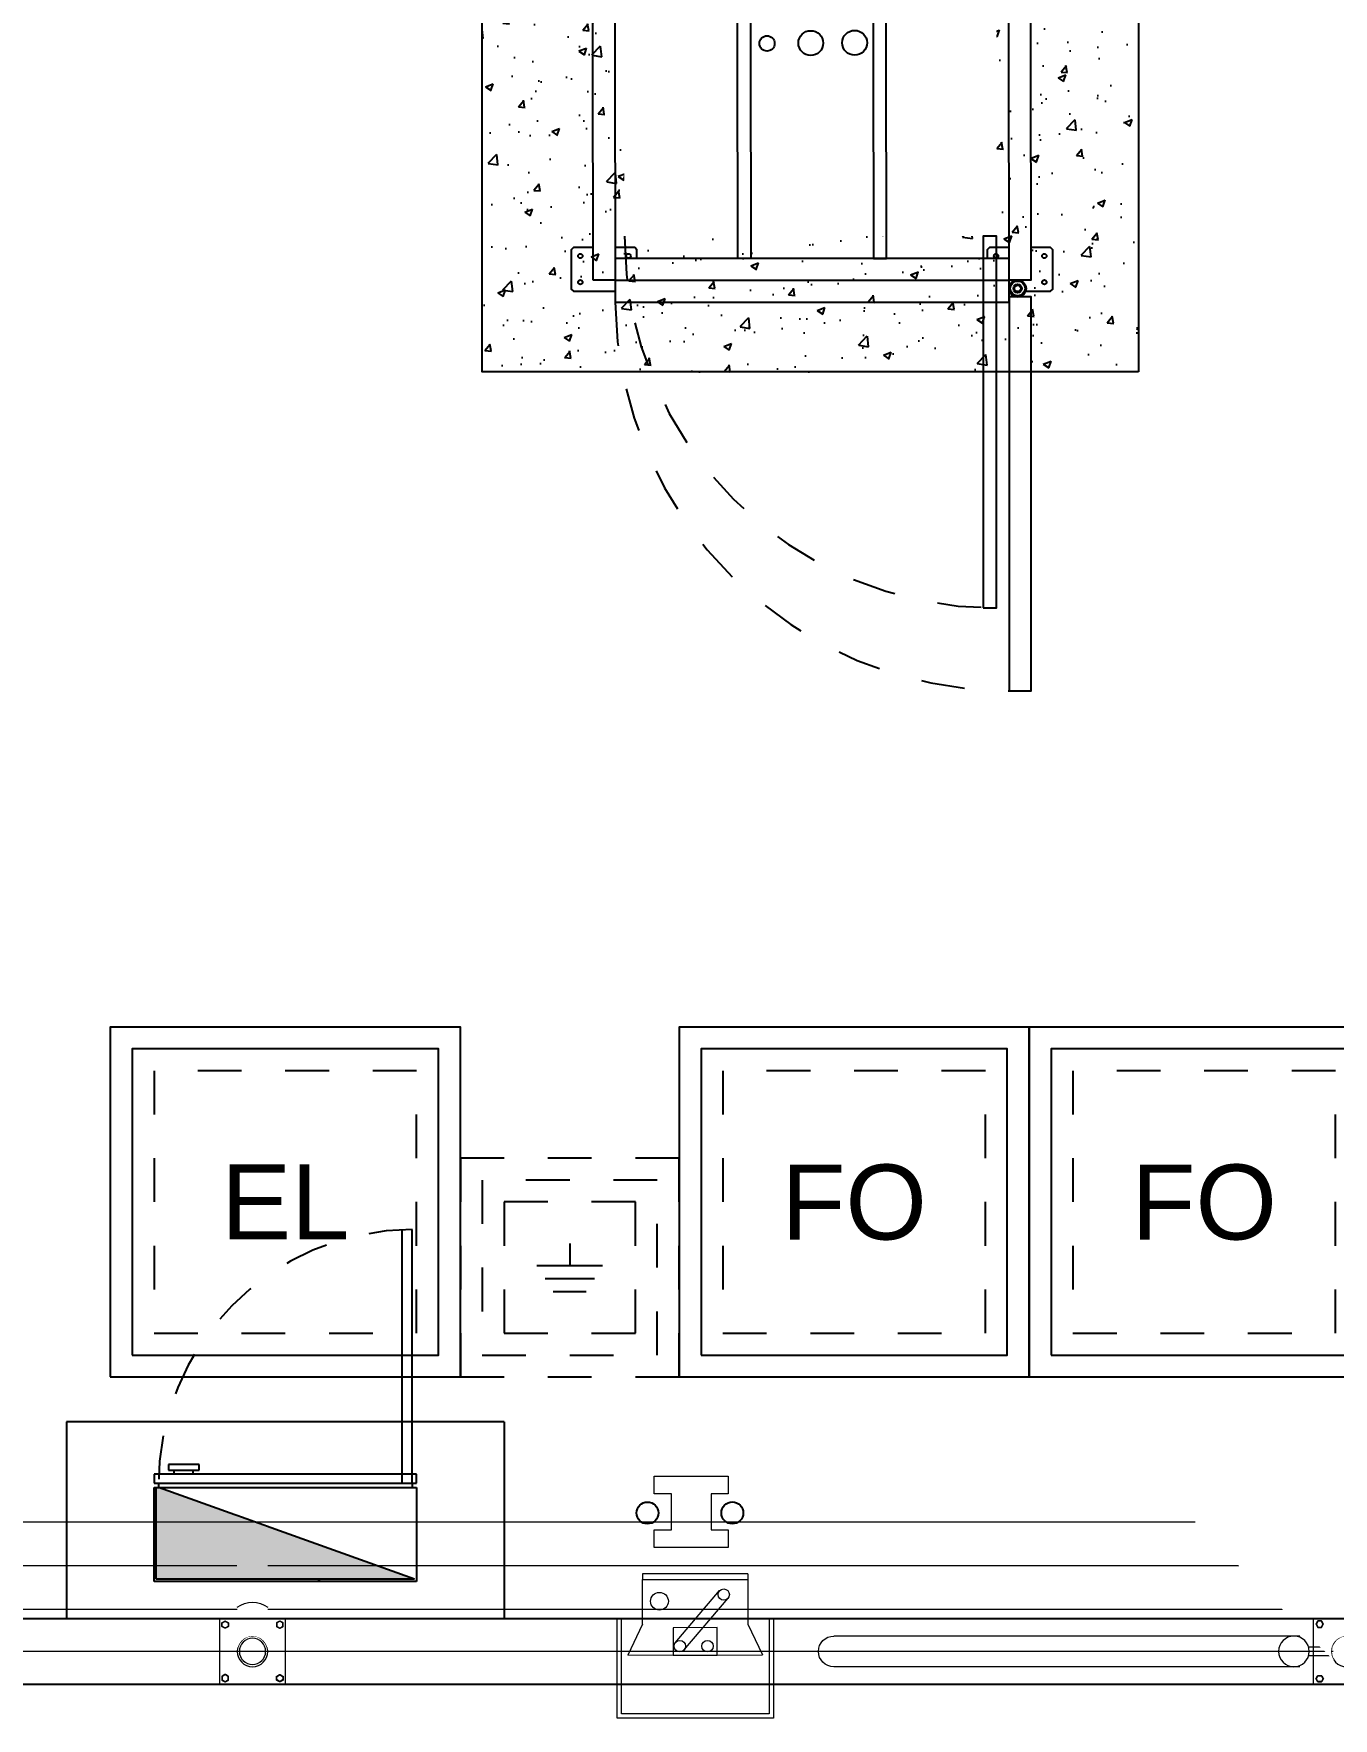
# Model space of a CAD drawing. Header units: inches. Extents: x -7660 to 802, y -193 to 3.
# Drawn here: x 295.754 to 298.724, y -96.454 to -92.603 of the extents above; entities that cross this region are included whole.
import ezdxf
from ezdxf.enums import TextEntityAlignment as Align

# ---------------------------------------------------------------- set-up
doc = ezdxf.new("R2010")
doc.units = ezdxf.units.IN
doc.header["$MEASUREMENT"] = 0
doc.set_wipeout_variables(frame=1)
for name, pattern in [('DASHED2', [0.375, 0.25, -0.125]), ('HIDDEN', [0.375, 0.25, -0.125]), ('HIDDEN2', [0.1875, 0.125, -0.0625])]:
    doc.linetypes.add(name, pattern=pattern)
doc.layers.add('_NEXTEL-TEXTOS', color=8, linetype='Continuous')
doc.layers.add('PDF_0', color=7, linetype='Continuous')
doc.styles.add('Arial', font='arial.ttf')
doc.styles.add('cerca', font='romans.shx', dxfattribs={"height": 1})
doc.linetypes.add('CERCA3', pattern='A,0.5,0.05,["X",cerca,S=0.1,R=0,X=-0.1,Y=-0.05],0.1', length=0.65)

# ---------------------------------------------------------------- blocks, each defined once
blk = doc.blocks.new('Base Planta Vivo Tipo 11')
at = {"true_color": 0xc7c8ca}
h = blk.add_hatch(dxfattribs=at)
h.set_pattern_fill('AR-CONC', color=9, scale=0.001)
h.set_pattern_definition([(50, (144.96999, -48.6538), (0.1821847, -0.015939), [0.01905, -0.20955]), (355, (144.96999, -48.6538), (-0.0352434, 0.191057), [0.01524, -0.1676406]), (100.4514, (144.98517, -48.65512), (0.146941, 0.175118), [0.01619, -0.17809]), (46.184, (144.96999, -48.603), (0.271079, -0.042042), [0.028575, -0.314325]), (96.6356, (144.99257, -48.6065), (0.237404, 0.247426), [0.024285, -0.267136]), (351.184, (144.96999, -48.603), (0.237404, 0.247426), [0.02286, -0.25146]), (21, (144.99539, -48.6157), (0.1516144, -0.102265), [0.01905, -0.20955]), (326, (144.99539, -48.6157), (0.061802, 0.184188), [0.01524, -0.16764]), (71.4514, (145.00802, -48.62422), (0.2134164, 0.081923), [0.01619, -0.17809]), (37.5, (144.969985, -48.653794), (0.0030886, 0.084555), [0, -0.165608, 0, -0.17018, 0, -0.168275]), (7.5, (144.969985, -48.65379), (0.0668197, 0.1001806), [0, -0.097028, 0, -0.161798, 0, -0.064135]), (327.5, (144.91334, -48.653794), (0.1355906, -0.0057287), [0, -0.0635, 0, -0.19812, 0, -0.26289]), (317.5, (144.88794, -48.65379), (0.1481292, 0.0254265), [0, -0.08255, 0, -0.131572, 0, -0.18669])])
h.paths.add_polyline_path([(145.6118, -44.4301), (144.1118, -44.4301), (144.1118, -45.9301), (145.6118, -45.9301)])
h.paths.add_polyline_path([(145.3167, -45.7093), (144.414, -45.7093), (144.414, -44.6975), (145.3167, -44.6975)], flags=16)
h.paths.add_polyline_path([(145.3167, -44.6975), (144.414, -44.6975), (144.414, -45.7093), (145.3167, -45.7093)], flags=16)
at = {"color": 251, "true_color": 0x636466}
blk.add_line((145.3168, -46.659), (145.3168, -45.7586), dxfattribs=at)
blk.add_lwpolyline([(145.6118, -45.9301), (144.1118, -45.9301), (144.1118, -44.4301), (145.6118, -44.4301)], close=True)
at = {"lineweight": 25}
for points in [[(144.4638, -44.6458), (144.4638, -44.6257), (144.4591, -44.6209), (144.3192, -44.6209), (144.3138, -44.6257), (144.3138, -44.7158), (144.3192, -44.7211), (144.3642, -44.7211)], [(145.3642, -44.7211), (145.4093, -44.7211), (145.4146, -44.7158), (145.4146, -44.6257), (145.4093, -44.6209), (145.2694, -44.6209), (145.264, -44.6257), (145.264, -44.6458)], [(144.414, -44.7211), (144.4591, -44.7211), (144.4638, -44.7158), (144.4638, -44.6962)], [(145.264, -44.6962), (145.264, -44.7158), (145.2694, -44.7211), (145.3144, -44.7211)], [(144.3657, -45.6453), (144.3207, -45.6453), (144.3153, -45.6506), (144.3153, -45.7407), (144.3207, -45.7455), (144.4155, -45.7455)], [(144.4653, -45.6708), (144.4653, -45.6506), (144.4606, -45.6453), (144.4155, -45.6453)], [(145.3159, -45.6453), (145.2709, -45.6453), (145.2655, -45.6506), (145.2655, -45.6708)], [(145.3527, -45.7455), (145.4108, -45.7455), (145.4161, -45.7407), (145.4161, -45.6506), (145.4108, -45.6453), (145.3657, -45.6453)], [(144.4155, -45.7206), (144.4155, -45.7704), (145.3159, -45.7704), (145.3159, -45.7206)], [(145.3159, -45.7455), (145.3165, -45.7455)]]:
    blk.add_lwpolyline(points, dxfattribs=at)
for points in [[(144.3657, -45.7206), (144.3642, -44.6458), (144.414, -44.6458), (144.4155, -45.7206)], [(144.414, -44.6962), (145.3144, -44.6962), (145.3144, -44.6458), (144.414, -44.6458)], [(145.3159, -45.7206), (145.3144, -44.6458), (145.3642, -44.6458), (145.3657, -45.7206)], [(144.4155, -45.7206), (145.3159, -45.7206), (145.3159, -45.6708), (144.4155, -45.6708)]]:
    blk.add_lwpolyline(points, close=True, dxfattribs=at)
blk.add_lwpolyline([(145.3354, -45.7199, 0.388857), (145.3162, -45.7374, 1.044652), (145.3547, -45.7391)], format="xyb", dxfattribs=at)
at = {"color": 251, "true_color": 0x636466}
blk.add_lwpolyline([(145.3168, -46.659), (145.3666, -46.659), (145.3666, -45.7586), (145.3168, -45.7586)], dxfattribs=at)
at = {"color": 251, "linetype": 'HIDDEN2', "ltscale": 0.5, "true_color": 0x636466}
blk.add_arc((145.3168, -45.7576), 0.9014, 180.8112, 270, dxfattribs=at)
at = {"layer": 'PDF_0', "lineweight": 25}
for centre, radius in [((144.3345, -44.6406), 0.00504), ((144.4447, -44.6406), 0.00504), ((145.2847, -44.6406), 0.00504), ((145.395, -44.6406), 0.00504), ((144.3345, -44.7005), 0.00504), ((144.4447, -44.7005), 0.00504), ((145.2847, -44.7005), 0.00504), ((145.395, -44.7005), 0.00504), ((144.336, -45.665), 0.00504), ((144.4462, -45.665), 0.00504), ((145.2862, -45.665), 0.00504), ((145.3965, -45.665), 0.00504), ((144.336, -45.7249), 0.00504), ((145.3354, -45.7391), 0.0193), ((145.3354, -45.7391), 0.0169), ((145.3354, -45.7391), 0.00978), ((145.3354, -45.7391), 0.00978), ((145.3354, -45.7391), 0.00741), ((145.3965, -45.7249), 0.00504)]:
    blk.add_circle(centre, radius, dxfattribs=at)
at = {"linetype": 'HIDDEN', "ltscale": 0.5}
blk.add_wipeout([(144.4368, -44.7451), (145.2868, -44.7451), (145.2868, -45.6196), (144.4368, -45.6196)], dxfattribs=at)
at = {"lineweight": 25}
for points in [[(144.6944, -44.6962), (144.724, -44.6962), (144.7255, -45.6708), (144.6959, -45.6708)], [(145.0044, -44.6962), (145.0059, -45.6708), (145.0355, -45.6708), (145.034, -44.6962)]]:
    blk.add_lwpolyline(points, close=True, dxfattribs=at)
at = {"color": 251, "true_color": 0x636466}
blk.add_lwpolyline([(145.2568, -46.4696), (145.2868, -46.4696), (145.2868, -45.6196), (145.2568, -45.6196)], close=True, dxfattribs=at)
at = {"color": 6, "linetype": 'Continuous'}
for centre in [(144.9628, -45.0776), (144.9628, -45.1776)]:
    blk.add_circle(centre, 0.0284, dxfattribs=at)
at = {"color": 3, "linetype": 'Continuous'}
blk.add_circle((144.7627, -45.179), 0.0174, dxfattribs=at)
at = {"color": 5, "linetype": 'Continuous'}
blk.add_circle((144.8628, -45.1783), 0.0284, dxfattribs=at)
at = {"color": 251, "linetype": 'HIDDEN2', "ltscale": 0.5, "true_color": 0x636466}
blk.add_arc((145.2868, -45.6196), 0.85, 180, 270, dxfattribs=at)
blk = doc.blocks.new('*U588')
at = {"lineweight": 5}
for p, q in [((5535.969, 2516.3619), (5535.969, 2516.309)), ((5535.979, 2516.3605), (5535.979, 2516.3105)), ((5535.989, 2516.3619), (5535.989, 2516.309)), ((5535.91, 2516.3375), (5535.909, 2516.3375)), ((5535.91, 2516.331), (5535.909, 2516.331)), ((5535.9105, 2516.3384), (5535.91, 2516.3392)), ((5535.9105, 2516.3302), (5535.91, 2516.3293)), ((5535.9161, 2516.3416), (5535.9156, 2516.3425)), ((5535.9161, 2516.3269), (5535.9156, 2516.3261)), ((5535.9171, 2516.3416), (5535.9176, 2516.3425)), ((5535.9171, 2516.3269), (5535.9176, 2516.3261)), ((5535.9227, 2516.3384), (5535.9232, 2516.3392)), ((5535.9227, 2516.3302), (5535.9232, 2516.3293)), ((5535.9232, 2516.3375), (5535.9242, 2516.3375)), ((5535.9232, 2516.331), (5535.9242, 2516.331)), ((5536.014, 2516.2889), (5536.014, 2515.2239)), ((5535.9104, 2513.9584), (5535.9095, 2513.9589)), ((5535.9104, 2513.9574), (5535.9095, 2513.9569)), ((5535.9137, 2513.964), (5535.9128, 2513.9645)), ((5535.9137, 2513.9518), (5535.9128, 2513.9513)), ((5535.9145, 2513.9645), (5535.9145, 2513.9655)), ((5535.9145, 2513.9513), (5535.9145, 2513.9503)), ((5535.921, 2513.9645), (5535.921, 2513.9655)), ((5535.921, 2513.9513), (5535.921, 2513.9503)), ((5535.9219, 2513.964), (5535.9227, 2513.9645)), ((5535.9219, 2513.9518), (5535.9227, 2513.9513)), ((5535.9251, 2513.9584), (5535.926, 2513.9589)), ((5535.9251, 2513.9574), (5535.926, 2513.9569)), ((5536.0328, 2513.9584), (5536.032, 2513.9589)), ((5536.0328, 2513.9574), (5536.032, 2513.9569)), ((5536.0361, 2513.964), (5536.0352, 2513.9645)), ((5536.0361, 2513.9518), (5536.0352, 2513.9513)), ((5536.0369, 2513.9645), (5536.0369, 2513.9655)), ((5536.0369, 2513.9513), (5536.0369, 2513.9503)), ((5536.0434, 2513.9645), (5536.0434, 2513.9655)), ((5536.0434, 2513.9513), (5536.0434, 2513.9503)), ((5536.0443, 2513.964), (5536.0452, 2513.9645)), ((5536.0443, 2513.9518), (5536.0452, 2513.9513)), ((5536.0475, 2513.9584), (5536.0484, 2513.9589)), ((5536.0475, 2513.9574), (5536.0484, 2513.9569)), ((5535.9104, 2513.8336), (5535.9095, 2513.8341)), ((5535.9104, 2513.8326), (5535.9095, 2513.8321)), ((5535.9137, 2513.8392), (5535.9128, 2513.8397)), ((5535.9137, 2513.827), (5535.9128, 2513.8265)), ((5535.9145, 2513.8397), (5535.9145, 2513.8407)), ((5535.9145, 2513.8265), (5535.9145, 2513.8255)), ((5535.921, 2513.8397), (5535.921, 2513.8407)), ((5535.921, 2513.8265), (5535.921, 2513.8255)), ((5535.9219, 2513.8392), (5535.9227, 2513.8397)), ((5535.9219, 2513.827), (5535.9227, 2513.8265)), ((5535.9251, 2513.8336), (5535.926, 2513.8341)), ((5535.9251, 2513.8326), (5535.926, 2513.8321)), ((5536.0328, 2513.8336), (5536.032, 2513.8341)), ((5536.0328, 2513.8326), (5536.032, 2513.8321)), ((5536.0361, 2513.8392), (5536.0352, 2513.8397)), ((5536.0361, 2513.827), (5536.0352, 2513.8265)), ((5536.0369, 2513.8397), (5536.0369, 2513.8407)), ((5536.0369, 2513.8265), (5536.0369, 2513.8255)), ((5536.0434, 2513.8397), (5536.0434, 2513.8407)), ((5536.0434, 2513.8265), (5536.0434, 2513.8255)), ((5536.0443, 2513.8392), (5536.0452, 2513.8397)), ((5536.0443, 2513.827), (5536.0452, 2513.8265)), ((5536.0475, 2513.8336), (5536.0484, 2513.8341)), ((5536.0475, 2513.8326), (5536.0484, 2513.8321))]:
    blk.add_line(p, q, dxfattribs=at)
at = {"linetype": 'CERCA3', "lineweight": 5, "ltscale": 0.3}
blk.add_line((5535.979, 2516.3655), (5535.979, 2509.345), dxfattribs=at)
at = {"lineweight": 5}
for points in [[(5535.9242, 2516.331), (5535.9242, 2516.3375, 0.267949), (5535.9232, 2516.3392), (5535.9176, 2516.3425, 0.267949), (5535.9156, 2516.3425), (5535.91, 2516.3392, 0.267949), (5535.909, 2516.3375), (5535.909, 2516.331, 0.267949), (5535.91, 2516.3293), (5535.9156, 2516.3261, 0.267949), (5535.9176, 2516.3261), (5535.9232, 2516.3293, 0.267949)], [(5535.9232, 2516.331), (5535.9232, 2516.3375, 0.267949), (5535.9227, 2516.3384), (5535.9171, 2516.3416, 0.267949), (5535.9161, 2516.3416), (5535.9105, 2516.3384, 0.267949), (5535.91, 2516.3375), (5535.91, 2516.331, 0.267949), (5535.9105, 2516.3302), (5535.9161, 2516.3269, 0.267949), (5535.9171, 2516.3269), (5535.9227, 2516.3302, 0.267949)], [(5535.9145, 2513.9503), (5535.921, 2513.9503, 0.267949), (5535.9227, 2513.9513), (5535.926, 2513.9569, 0.267949), (5535.926, 2513.9589), (5535.9227, 2513.9645, 0.267949), (5535.921, 2513.9655), (5535.9145, 2513.9655, 0.267949), (5535.9128, 2513.9645), (5535.9095, 2513.9589, 0.267949), (5535.9095, 2513.9569), (5535.9128, 2513.9513, 0.267949)], [(5535.9145, 2513.9513), (5535.921, 2513.9513, 0.267949), (5535.9219, 2513.9518), (5535.9251, 2513.9574, 0.267949), (5535.9251, 2513.9584), (5535.9219, 2513.964, 0.267949), (5535.921, 2513.9645), (5535.9145, 2513.9645, 0.267949), (5535.9137, 2513.964), (5535.9104, 2513.9584, 0.267949), (5535.9104, 2513.9574), (5535.9137, 2513.9518, 0.267949)], [(5536.0434, 2513.9503), (5536.0369, 2513.9503, -0.267949), (5536.0352, 2513.9513), (5536.032, 2513.9569, -0.267949), (5536.032, 2513.9589), (5536.0352, 2513.9645, -0.267949), (5536.0369, 2513.9655), (5536.0434, 2513.9655, -0.267949), (5536.0452, 2513.9645), (5536.0484, 2513.9589, -0.267949), (5536.0484, 2513.9569), (5536.0452, 2513.9513, -0.267949)], [(5536.0434, 2513.9513), (5536.0369, 2513.9513, -0.267949), (5536.0361, 2513.9518), (5536.0328, 2513.9574, -0.267949), (5536.0328, 2513.9584), (5536.0361, 2513.964, -0.267949), (5536.0369, 2513.9645), (5536.0434, 2513.9645, -0.267949), (5536.0443, 2513.964), (5536.0475, 2513.9584, -0.267949), (5536.0475, 2513.9574), (5536.0443, 2513.9518, -0.267949)], [(5535.9145, 2513.8407), (5535.921, 2513.8407, -0.267949), (5535.9227, 2513.8397), (5535.926, 2513.8341, -0.267949), (5535.926, 2513.8321), (5535.9227, 2513.8265, -0.267949), (5535.921, 2513.8255), (5535.9145, 2513.8255, -0.267949), (5535.9128, 2513.8265), (5535.9095, 2513.8321, -0.267949), (5535.9095, 2513.8341), (5535.9128, 2513.8397, -0.267949)], [(5535.9145, 2513.8397), (5535.921, 2513.8397, -0.267949), (5535.9219, 2513.8392), (5535.9251, 2513.8336, -0.267949), (5535.9251, 2513.8326), (5535.9219, 2513.827, -0.267949), (5535.921, 2513.8265), (5535.9145, 2513.8265, -0.267949), (5535.9137, 2513.827), (5535.9104, 2513.8326, -0.267949), (5535.9104, 2513.8336), (5535.9137, 2513.8392, -0.267949)], [(5536.0434, 2513.8407), (5536.0369, 2513.8407, 0.267949), (5536.0352, 2513.8397), (5536.032, 2513.8341, 0.267949), (5536.032, 2513.8321), (5536.0352, 2513.8265, 0.267949), (5536.0369, 2513.8255), (5536.0434, 2513.8255, 0.267949), (5536.0452, 2513.8265), (5536.0484, 2513.8321, 0.267949), (5536.0484, 2513.8341), (5536.0452, 2513.8397, 0.267949)], [(5536.0434, 2513.8397), (5536.0369, 2513.8397, 0.267949), (5536.0361, 2513.8392), (5536.0328, 2513.8336, 0.267949), (5536.0328, 2513.8326), (5536.0361, 2513.827, 0.267949), (5536.0369, 2513.8265), (5536.0434, 2513.8265, 0.267949), (5536.0443, 2513.827), (5536.0475, 2513.8326, 0.267949), (5536.0475, 2513.8336), (5536.0443, 2513.8392, 0.267949)]]:
    blk.add_lwpolyline(points, format="xyb", close=True, dxfattribs=at)
at = {"linetype": 'CERCA3', "lineweight": 5, "ltscale": 0.3}
for points in [[(5536.0752, 2509.4412), (5536.0752, 2516.2497)], [(5536.1752, 2509.5413), (5536.1752, 2516.1497)]]:
    blk.add_lwpolyline(points, dxfattribs=at)
at = {"lineweight": 5}
for centre in [(5535.979, 2516.3955), (5535.979, 2516.2755), (5535.979, 2516.2755), (5535.979, 2513.8955)]:
    blk.add_circle(centre, 0.035, dxfattribs=at)
blk.add_arc((5535.979, 2515.2239), 0.035, 180, 0, dxfattribs=at)
for points in [[(5535.9542, 2516.3707), (5536.2834, 2516.0414), (5536.2948, 2516.0338), (5536.3025, 2516.0316), (5536.3095, 2516.0311), (5536.3138, 2516.0316), (5536.3199, 2516.0331), (5536.323, 2516.0344), (5536.328, 2516.0372), (5536.3329, 2516.0414), (5536.3351, 2516.0438), (5536.3372, 2516.0465), (5536.3393, 2516.0501), (5536.3409, 2516.0536), (5536.3421, 2516.0576), (5536.343, 2516.0627), (5536.3431, 2516.0686), (5536.3422, 2516.0743), (5536.3411, 2516.0781), (5536.339, 2516.0827), (5536.3364, 2516.0868), (5536.3329, 2516.0909), (5536.0037, 2516.4202), (5536.0067, 2516.4168), (5536.0099, 2516.4119), (5536.0116, 2516.408), (5536.013, 2516.4036), (5536.0138, 2516.3988), (5536.014, 2516.3949), (5536.0137, 2516.3909), (5536.0128, 2516.3866), (5536.0119, 2516.3836), (5536.0093, 2516.3781), (5536.0064, 2516.3738), (5536.0037, 2516.3707), (5536.0011, 2516.3683), (5535.9976, 2516.3658), (5535.994, 2516.3639), (5535.9898, 2516.3622), (5535.9856, 2516.3611), (5535.9796, 2516.3605), (5535.975, 2516.3607), (5535.9671, 2516.3625), (5535.9636, 2516.364), (5535.958, 2516.3675)], [(5535.979, 2513.8605), (5536.3096, 2513.8604), (5536.323, 2513.8631), (5536.33, 2513.8669), (5536.3353, 2513.8716), (5536.338, 2513.875), (5536.3412, 2513.8803), (5536.3425, 2513.8834), (5536.344, 2513.8889), (5536.3446, 2513.8954), (5536.3444, 2513.8986), (5536.344, 2513.902), (5536.3429, 2513.9061), (5536.3416, 2513.9096), (5536.3396, 2513.9134), (5536.3367, 2513.9176), (5536.3325, 2513.9218), (5536.3279, 2513.9252), (5536.3244, 2513.9271), (5536.3196, 2513.9289), (5536.3149, 2513.93), (5536.3096, 2513.9304), (5535.979, 2513.9305), (5535.9835, 2513.9302), (5535.9893, 2513.9289), (5535.9932, 2513.9275), (5535.9973, 2513.9253), (5536.0012, 2513.9225), (5536.0041, 2513.9199), (5536.0067, 2513.9168), (5536.0092, 2513.9131), (5536.0107, 2513.9103), (5536.0127, 2513.9047), (5536.0137, 2513.8995), (5536.014, 2513.8955), (5536.0138, 2513.8919), (5536.0131, 2513.8877), (5536.0119, 2513.8837), (5536.0102, 2513.8796), (5536.008, 2513.8759), (5536.0041, 2513.8712), (5536.0008, 2513.8681), (5535.9939, 2513.8638), (5535.9904, 2513.8624), (5535.984, 2513.8608)]]:
    blk.add_wipeout(points, dxfattribs=at)
for p, q in [((5536.0347, 2516.3375), (5536.0337, 2516.3375)), ((5536.0347, 2516.331), (5536.0337, 2516.331)), ((5536.0352, 2516.3384), (5536.0347, 2516.3392)), ((5536.0352, 2516.3302), (5536.0347, 2516.3293)), ((5536.0409, 2516.3416), (5536.0404, 2516.3425)), ((5536.0409, 2516.3269), (5536.0404, 2516.3261)), ((5536.0419, 2516.3416), (5536.0424, 2516.3425)), ((5536.0419, 2516.3269), (5536.0424, 2516.3261)), ((5536.0475, 2516.3384), (5536.048, 2516.3392)), ((5536.0475, 2516.3302), (5536.048, 2516.3293)), ((5536.048, 2516.3375), (5536.049, 2516.3375)), ((5536.048, 2516.331), (5536.049, 2516.331)), ((5535.944, 2516.2889), (5535.944, 2515.2239))]:
    blk.add_line(p, q, dxfattribs=at)
blk.add_lwpolyline([(5536.054, 2516.3205), (5536.054, 2516.4705), (5535.904, 2516.4705), (5535.904, 2516.3205)], close=True, dxfattribs=at)
for points in [[(5536.0337, 2516.331), (5536.0337, 2516.3375, -0.267949), (5536.0347, 2516.3392), (5536.0404, 2516.3425, -0.267949), (5536.0424, 2516.3425), (5536.048, 2516.3392, -0.267949), (5536.049, 2516.3375), (5536.049, 2516.331, -0.267949), (5536.048, 2516.3293), (5536.0424, 2516.3261, -0.267949), (5536.0404, 2516.3261), (5536.0347, 2516.3293, -0.267949)], [(5536.0347, 2516.331), (5536.0347, 2516.3375, -0.267949), (5536.0352, 2516.3384), (5536.0409, 2516.3416, -0.267949), (5536.0419, 2516.3416), (5536.0475, 2516.3384, -0.267949), (5536.048, 2516.3375), (5536.048, 2516.331, -0.267949), (5536.0475, 2516.3302), (5536.0419, 2516.3269, -0.267949), (5536.0409, 2516.3269), (5536.0352, 2516.3302, -0.267949)]]:
    blk.add_lwpolyline(points, format="xyb", close=True, dxfattribs=at)
at = {"linetype": 'CERCA3', "lineweight": 5, "ltscale": 0.3}
blk.add_lwpolyline([(5536.2752, 2509.6413), (5536.2752, 2516.0497)], dxfattribs=at)
at = {"lineweight": 5}
blk.add_lwpolyline([(5536.054, 2513.9305), (5536.054, 2513.9705), (5535.904, 2513.9705), (5535.904, 2513.8205), (5536.054, 2513.8205), (5536.054, 2513.8605)], dxfattribs=at)
blk.add_circle((5535.979, 2513.8955), 0.03, dxfattribs=at)
blk.add_arc((5536.0322, 2513.8955), 0.0591, 323.7057, 36.2943, dxfattribs=at)
blk = doc.blocks.new('*U339')
at = {"color": 0}
for p, q in [((0, 305), (0, 255)), ((-75, 255), (75, 255)), ((-56.25, 225), (56.25, 225)), ((-37.5, 195), (37.5, 195))]:
    blk.add_line(p, q, dxfattribs=at)
at = {"color": 0, "linetype": 'HIDDEN'}
for points in [[(-250, 0), (250, 0), (250, 500), (-250, 500)], [(-200, 50), (200, 50), (200, 450), (-200, 450)], [(-150, 100), (150, 100), (150, 400), (-150, 400)]]:
    blk.add_lwpolyline(points, close=True, dxfattribs=at)
blk = doc.blocks.new('ewsls452.')
at = {"ltscale": 200}
blk.add_hatch(color=256, dxfattribs=at).paths.add_polyline_path([(-0.4122, 0.5044), (0.1728, 0.2944), (0.1778, 0.2944), (0.1778, 0.5044)])
at = {"ltscale": 5}
for p, q in [((-0.6172, 0.1444), (-0.6172, 0.5943)), ((0.3828, 0.1444), (0.3828, 0.5943)), ((-0.6172, 0.1444), (0.3828, 0.1444))]:
    blk.add_line(p, q, dxfattribs=at)
at = {"ltscale": 200}
for p, q in [((-0.4172, 0.2944), (-0.4172, 0.5094)), ((-0.4172, 0.5094), (0.1828, 0.5094)), ((-0.4122, 0.5044), (0.1778, 0.5044)), ((-0.4122, 0.5044), (0.1728, 0.2944)), ((0.1778, 0.5044), (0.1778, 0.2944)), ((0.1828, 0.5094), (0.1828, 0.2944)), ((0.1828, 0.2944), (-0.4172, 0.2944)), ((0.1828, 0.2844), (-0.4172, 0.2844)), ((-0.4172, 0.2844), (-0.4172, 0.2644)), ((0.1778, 0.2944), (-0.4122, 0.2944)), ((-0.4072, 0.2844), (-0.4072, 0.2944)), ((0.1728, 0.2844), (0.1728, 0.2944)), ((0.1828, 0.2644), (0.1828, 0.2844)), ((-0.4172, 0.2644), (0.1828, 0.2644)), ((0.0795, 0.2546), (0.0795, 0.2423)), ((0.1494, 0.2546), (0.0795, 0.2546)), ((0.0795, 0.2423), (0.1494, 0.2423)), ((0.0932, 0.2644), (0.0932, 0.2546)), ((0.1378, 0.2546), (0.1378, 0.2644)), ((0.1494, 0.2423), (0.1494, 0.2546))]:
    blk.add_line(p, q, dxfattribs=at)
at = {"linetype": 'DASHED2', "ltscale": 200}
for p, q in [((-0.4072, 0.2844), (-0.4072, -0.2956)), ((-0.4072, 0.2844), (-0.4072, -0.2956)), ((-0.3846, 0.2844), (-0.3846, -0.2956))]:
    blk.add_line(p, q, dxfattribs=at)
blk.add_lwpolyline([(-0.1912, 0.5072), (-0.1968, 0.5072)])
at = {"linetype": 'DASHED2', "ltscale": 0.2}
blk.add_arc((-0.4122, 0.2894), 0.585, 270.4897, 0.4897, dxfattribs=at)
blk = doc.blocks.new('*U341')
for points in [[(-400, 0), (400, 0), (400, 800), (-400, 800)], [(-350, 50), (350, 50), (350, 750), (-350, 750)]]:
    blk.add_lwpolyline(points, close=True)
at = {"linetype": 'HIDDEN'}
blk.add_lwpolyline([(-300, 100), (300, 100), (300, 700), (-300, 700)], close=True, dxfattribs=at)
at = {"style": 'Arial'}
blk.add_text('FO', height=171.43, dxfattribs=at).set_placement((0, 400), align=Align.MIDDLE)
blk = doc.blocks.new('*U340')
for points in [[(-400, 0), (400, 0), (400, 800), (-400, 800)], [(-350, 50), (350, 50), (350, 750), (-350, 750)]]:
    blk.add_lwpolyline(points, close=True)
at = {"linetype": 'HIDDEN'}
blk.add_lwpolyline([(-300, 100), (300, 100), (300, 700), (-300, 700)], close=True, dxfattribs=at)
at = {"style": 'Arial'}
blk.add_text('EL', height=171.43, dxfattribs=at).set_placement((0, 400), align=Align.MIDDLE)
blk = doc.blocks.new('Medidor 01')
at = {"lineweight": 5}
for p, q in [((267.6871, -64.4294, 0), (267.6871, -64.5441, 0)), ((267.4467, -64.5441, 0), (267.4467, -64.4421, 0)), ((267.4129, -64.6147, 0), (267.7209, -64.6147, 0))]:
    blk.add_line(p, q, dxfattribs=at)
for points in [[(267.6871, -64.4294), (267.4467, -64.4294), (267.4467, -64.4421), (267.6871, -64.4421)], [(267.736, -64.5315), (267.736, -64.7494), (267.3983, -64.7494), (267.3983, -64.5314)], [(267.4467, -64.5441), (267.4129, -64.6147)], [(267.6871, -64.5441), (267.7209, -64.6147)]]:
    blk.add_lwpolyline(points, dxfattribs=at)
at = {"lineweight": 5, "ltscale": 20}
for points in [[(267.5209, -64.5871), (267.6228, -64.4674)], [(267.5407, -64.6039), (267.6422, -64.4848)]]:
    blk.add_lwpolyline(points, dxfattribs=at)
at = {"lineweight": 5}
for points in [[(267.3883, -64.5314), (267.746, -64.5314), (267.746, -64.7594), (267.3883, -64.7594)], [(267.6171, -64.5522), (267.5166, -64.5522), (267.5166, -64.6147), (267.6171, -64.6147)]]:
    blk.add_lwpolyline(points, close=True, dxfattribs=at)
at = {"lineweight": 5, "ltscale": 20}
for centre, radius in [((267.632, -64.4767, 0), 0.013), ((267.4852, -64.4918, 0), 0.0203), ((267.5318, -64.5944, 0), 0.013), ((267.595, -64.5944, 0), 0.013)]:
    blk.add_circle(centre, radius, dxfattribs=at)
blk = doc.blocks.new('*U343')
at = {"lineweight": 5}
blk.add_lwpolyline([(266.5204, -64.3687), (266.5204, -64.3283), (266.5598, -64.3283), (266.5598, -64.2465), (266.5204, -64.2465), (266.5204, -64.206), (266.6895, -64.206), (266.6895, -64.2465), (266.6508, -64.2465), (266.6508, -64.3283), (266.6895, -64.3283), (266.6895, -64.3687)], close=True, dxfattribs=at)
at = {"color": 5}
blk.add_circle((266.5051, -64.2899, 0), 0.025, dxfattribs=at)
at = {"color": 6}
blk.add_circle((266.6991, -64.2899, 0), 0.025, dxfattribs=at)
blk.add_blockref('Medidor 01', (-0.9527, 0))

msp = doc.modelspace()

# ---------------------------------------------------------------- block references
at = {"layer": '_NEXTEL-TEXTOS'}
msp.add_blockref('Base Planta Vivo Tipo 11', (152.66766, -47.44623), dxfattribs=at)
for name, p, xscale, yscale, zscale in [('*U340', (296.32948, -95.6739, 0), 0.001, 0.001, 0.001), ('*U341', (297.62948, -95.6739, 0), 0.001, 0.001, 0.001), ('*U341', (298.42948, -95.6739, 0), 0.001, 0.001, 0.001), ('*U339', (296.97948, -95.6739, 0), 0.001000000000000001, 0.001000000000000001, 0.001000000000000001)]:
    msp.add_blockref(name, p, dxfattribs=dict(at, xscale=xscale, yscale=yscale, zscale=zscale))
at = {"layer": '_NEXTEL-TEXTOS', "xscale": -1, "rotation": 270}
msp.add_blockref('*U588', (-2217.641, -5632.2803), dxfattribs=at)

# ---------------------------------------------------------------- next in the draw order: linework, layer by layer
at = {"layer": '_NEXTEL-TEXTOS'}
for points in [[(300.27948, -84.77634), (291.57948, -84.77634), (291.57948, -96.37634), (300.27948, -96.37634)], [(300.12948, -84.92634), (291.72948, -84.92634), (291.72948, -96.22634), (300.12948, -96.22634)]]:
    msp.add_lwpolyline(points, close=True, dxfattribs=at)

# ---------------------------------------------------------------- next in the draw order: block references
for name, p, rotation in [('ewsls452.', (296.21229, -95.63208, 0), 180), ('*U343', (30.64203, -31.73626), 0.008892774572398385)]:
    msp.add_blockref(name, p, dxfattribs=dict(at, rotation=rotation))

doc.saveas('drawing.dxf')
